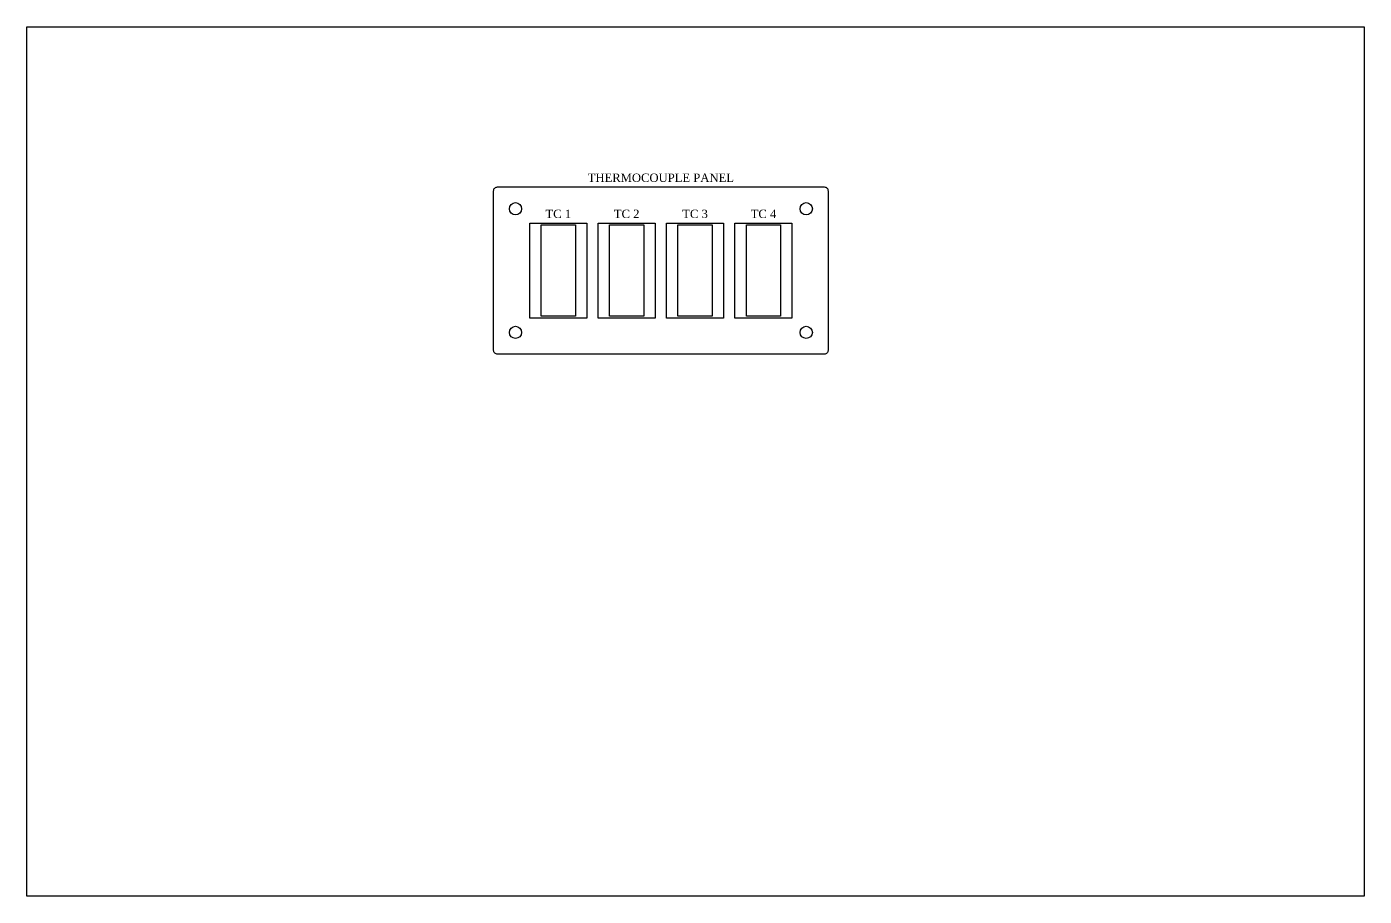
# Model space of a CAD drawing. Extents: x 0 to 232, y 0 to 43.
# Drawn here: x 192.48 to 232.48, y 0 to 26 of the extents above; entities that cross this region are included whole.
import ezdxf
from ezdxf.enums import TextEntityAlignment as Align

# ---------------------------------------------------------------- set-up
doc = ezdxf.new("R2010")
doc.units = 0
doc.header["$MEASUREMENT"] = 0
for name, color, linetype in [('BORDER', 7, 'CONTINUOUS'), ('connectorOutline', 9, 'CONTINUOUS'), ('Cut', 20, 'CONTINUOUS'), ('TEXT', 3, 'CONTINUOUS')]:
    doc.layers.add(name, color=color, linetype=linetype)
doc.styles.get("Standard").update_dxf_attribs({"font": 'times.ttf', "height": 0.15})

msp = doc.modelspace()

# ---------------------------------------------------------------- linework, layer by layer
at = {"layer": 'BORDER'}
msp.add_lwpolyline([(192.483, 26), (232.483, 26), (232.483, 0), (192.483, 0)], close=True, dxfattribs=at)
at = {"layer": 'connectorOutline'}
for points in [[(207.527, 20.13), (209.232, 20.13), (209.232, 17.289), (207.527, 17.289)], [(209.572, 20.13), (211.277, 20.13), (211.277, 17.289), (209.572, 17.289)], [(211.618, 20.13), (213.322, 20.13), (213.322, 17.289), (211.618, 17.289)], [(213.663, 20.13), (215.368, 20.13), (215.368, 17.289), (213.663, 17.289)]]:
    msp.add_lwpolyline(points, close=True, dxfattribs=at)
at = {"layer": 'Cut'}
msp.add_lwpolyline([(206.561, 21.21), (216.334, 21.21, -0.414214), (216.447, 21.096), (216.447, 16.323, -0.414214), (216.334, 16.21), (206.561, 16.21, -0.414214), (206.447, 16.323), (206.447, 21.096, -0.414214)], format="xyb", close=True, dxfattribs=at)
for points in [[(207.868, 20.073), (208.891, 20.073), (208.891, 17.346), (207.868, 17.346)], [(209.913, 20.073), (210.936, 20.073), (210.936, 17.346), (209.913, 17.346)], [(211.959, 20.073), (212.982, 20.073), (212.982, 17.346), (211.959, 17.346)], [(214.004, 20.073), (215.027, 20.073), (215.027, 17.346), (214.004, 17.346)]]:
    msp.add_lwpolyline(points, close=True, dxfattribs=at)
for centre in [(207.099, 20.558), (215.796, 20.558), (207.099, 16.861), (215.796, 16.861)]:
    msp.add_circle(centre, 0.182, dxfattribs=at)

# ---------------------------------------------------------------- texts
at = {"layer": 'TEXT', "ltscale": 0.5}
for s, p in [('THERMOCOUPLE PANEL', (211.447, 21.36)), ('TC 1', (208.379, 20.28)), ('TC 2', (210.425, 20.28)), ('TC 3', (212.47, 20.28)), ('TC 4', (214.516, 20.28))]:
    msp.add_text(s, height=0.25, dxfattribs=at).set_placement(p, align=Align.CENTER)

doc.saveas('drawing.dxf')
